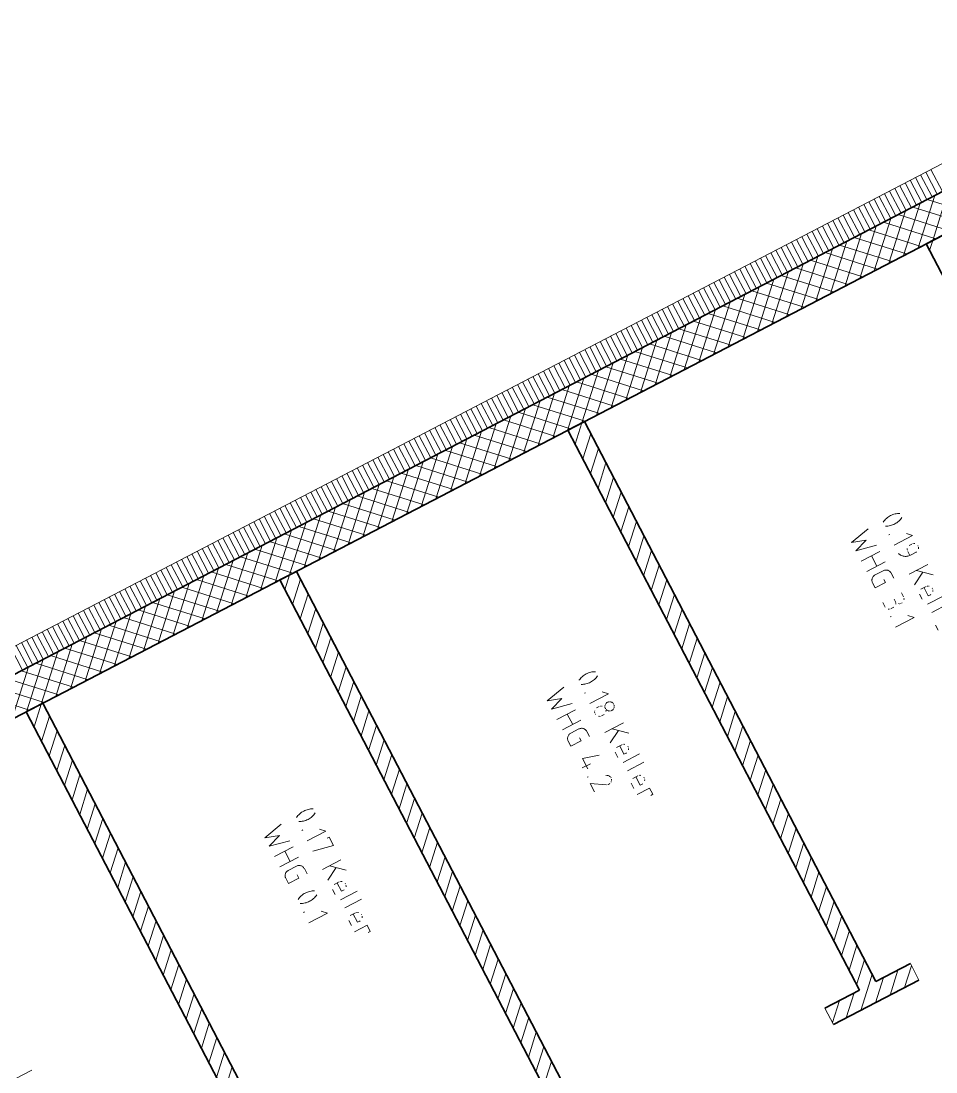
# Model space of a CAD drawing. Header units: metres. Extents: x 2740299.3 to 2740354.3, y 1267793.1 to 1267844.4.
# Drawn here: x 2740317.33 to 2740323.22, y 1267837.6 to 1267844.37 of the extents above; entities that cross this region are included whole.
import ezdxf

# ---------------------------------------------------------------- set-up
doc = ezdxf.new("R2010")
doc.units = ezdxf.units.M
doc.layers.add('grundriss', color=7, linetype='Continuous', true_color=0x000000)

msp = doc.modelspace()

# ---------------------------------------------------------------- linework, layer by layer
at = {"layer": 'grundriss', "color": 7, "linetype": 'Continuous', "lineweight": 18}
msp.add_line((2740325.0269, 1267844.3652), (2740312.7275, 1267837.9649), dxfattribs=at)
at = {"layer": 'grundriss', "color": 7, "linetype": 'Continuous', "lineweight": 35}
for p, q in [((2740324.879, 1267844.1079), (2740312.8014, 1267837.823)), ((2740312.9168, 1267837.6012), (2740324.9944, 1267843.8861)), ((2740323.1581, 1267842.9306), (2740323.2646, 1267842.9859)), ((2740323.1581, 1267842.9306), (2740325.0345, 1267839.3246)), ((2740320.9582, 1267841.7857), (2740320.8517, 1267841.7303)), ((2740322.8346, 1267838.1798), (2740320.9582, 1267841.7857)), ((2740320.8517, 1267841.7303), (2740322.7282, 1267838.1244)), ((2740319.1042, 1267840.821), (2740318.9977, 1267840.7656)), ((2740320.9806, 1267837.215), (2740319.1042, 1267840.821)), ((2740318.9977, 1267840.7656), (2740320.8742, 1267837.1596)), ((2740317.4719, 1267839.9716), (2740317.3655, 1267839.9162)), ((2740319.3483, 1267836.3656), (2740317.4719, 1267839.9716)), ((2740317.3655, 1267839.9162), (2740319.2418, 1267836.3102)), ((2740323.0564, 1267838.2952), (2740322.8346, 1267838.1798)), ((2740322.5618, 1267837.9026), (2740323.1118, 1267838.1888)), ((2740322.7282, 1267838.1244), (2740322.5064, 1267838.009))]:
    msp.add_line(p, q, dxfattribs=at)
at = {"layer": 'grundriss', "color": 18, "linetype": 'Continuous', "lineweight": 0, "true_color": 0x000000}
for p, q in [((2740323.1221, 1267843.374), (2740323.196, 1267843.2321)), ((2740323.1554, 1267843.3913), (2740323.2293, 1267843.2494)), ((2740323.1887, 1267843.4086), (2740323.2625, 1267843.2667)), ((2740322.9891, 1267843.3048), (2740323.0629, 1267843.1628)), ((2740323.0224, 1267843.3221), (2740323.0962, 1267843.1802)), ((2740323.0556, 1267843.3394), (2740323.1295, 1267843.1975)), ((2740323.0889, 1267843.3567), (2740323.1627, 1267843.2148)), ((2740322.8893, 1267843.2528), (2740322.9631, 1267843.1109)), ((2740322.9226, 1267843.2702), (2740322.9964, 1267843.1282)), ((2740322.9558, 1267843.2875), (2740323.0297, 1267843.1455)), ((2740323.1066, 1267842.9037), (2740323.2129, 1267843.2409)), ((2740323.2007, 1267842.9527), (2740323.307, 1267843.2899)), ((2740322.7562, 1267843.1836), (2740322.8301, 1267843.0417)), ((2740322.7895, 1267843.2009), (2740322.8634, 1267843.059)), ((2740322.8228, 1267843.2182), (2740322.8966, 1267843.0763)), ((2740322.856, 1267843.2355), (2740322.9299, 1267843.0936)), ((2740323.0125, 1267842.8548), (2740323.1188, 1267843.1919)), ((2740323.1656, 1267843.2163), (2740323.5028, 1267843.1099)), ((2740322.6232, 1267843.1144), (2740322.697, 1267842.9724)), ((2740322.6564, 1267843.1317), (2740322.7303, 1267842.9897)), ((2740322.6897, 1267843.149), (2740322.7636, 1267843.0071)), ((2740322.723, 1267843.1663), (2740322.7968, 1267843.0244)), ((2740322.9184, 1267842.8058), (2740323.0248, 1267843.143)), ((2740322.9774, 1267843.1183), (2740323.3146, 1267843.012)), ((2740323.0715, 1267843.1673), (2740323.4087, 1267843.0609)), ((2740322.4901, 1267843.0451), (2740322.564, 1267842.9032)), ((2740322.5234, 1267843.0624), (2740322.5972, 1267842.9205)), ((2740322.5566, 1267843.0797), (2740322.6305, 1267842.9378)), ((2740322.5899, 1267843.0971), (2740322.6638, 1267842.9551)), ((2740322.7302, 1267842.7079), (2740322.8366, 1267843.045)), ((2740322.8243, 1267842.7568), (2740322.9307, 1267843.094)), ((2740322.8833, 1267843.0694), (2740323.2205, 1267842.963)), ((2740322.357, 1267842.9759), (2740322.4309, 1267842.8339)), ((2740322.3903, 1267842.9932), (2740322.4642, 1267842.8513)), ((2740322.4236, 1267843.0105), (2740322.4974, 1267842.8686)), ((2740322.4568, 1267843.0278), (2740322.5307, 1267842.8859)), ((2740322.6361, 1267842.6589), (2740322.7425, 1267842.9961)), ((2740322.6951, 1267842.9715), (2740323.0323, 1267842.8651)), ((2740322.7892, 1267843.0204), (2740323.1264, 1267842.914)), ((2740322.224, 1267842.9066), (2740322.2978, 1267842.7647)), ((2740322.2572, 1267842.9239), (2740322.3311, 1267842.782)), ((2740322.2905, 1267842.9413), (2740322.3644, 1267842.7993)), ((2740322.3238, 1267842.9586), (2740322.3976, 1267842.8166)), ((2740322.4479, 1267842.561), (2740322.5543, 1267842.8982)), ((2740322.542, 1267842.61), (2740322.6484, 1267842.9471)), ((2740322.6011, 1267842.9225), (2740322.9382, 1267842.8161)), ((2740323.2007, 1267842.9527), (2740323.1803, 1267842.888)), ((2740322.0909, 1267842.8374), (2740322.1648, 1267842.6955)), ((2740322.1242, 1267842.8547), (2740322.198, 1267842.7128)), ((2740322.1574, 1267842.872), (2740322.2313, 1267842.7301)), ((2740322.1907, 1267842.8893), (2740322.2646, 1267842.7474)), ((2740322.3539, 1267842.512), (2740322.4602, 1267842.8492)), ((2740322.507, 1267842.8735), (2740322.8441, 1267842.7672)), ((2740321.9579, 1267842.7682), (2740322.0317, 1267842.6262)), ((2740321.9911, 1267842.7855), (2740322.065, 1267842.6435)), ((2740322.0244, 1267842.8028), (2740322.0982, 1267842.6608)), ((2740322.0577, 1267842.8201), (2740322.1315, 1267842.6782)), ((2740322.2598, 1267842.4631), (2740322.3661, 1267842.8002)), ((2740322.3188, 1267842.7756), (2740322.656, 1267842.6692)), ((2740322.4129, 1267842.8246), (2740322.7501, 1267842.7182)), ((2740321.8248, 1267842.6989), (2740321.8987, 1267842.557)), ((2740321.8581, 1267842.7162), (2740321.9319, 1267842.5743)), ((2740321.8913, 1267842.7335), (2740321.9652, 1267842.5916)), ((2740321.9246, 1267842.7508), (2740321.9984, 1267842.6089)), ((2740322.0716, 1267842.3651), (2740322.178, 1267842.7023)), ((2740322.1657, 1267842.4141), (2740322.272, 1267842.7513)), ((2740322.2247, 1267842.7266), (2740322.5619, 1267842.6203)), ((2740321.6917, 1267842.6297), (2740321.7656, 1267842.4877)), ((2740321.725, 1267842.647), (2740321.7989, 1267842.505)), ((2740321.7583, 1267842.6643), (2740321.8321, 1267842.5224)), ((2740321.7915, 1267842.6816), (2740321.8654, 1267842.5397)), ((2740321.9775, 1267842.3162), (2740322.0839, 1267842.6534)), ((2740322.0365, 1267842.6287), (2740322.3737, 1267842.5224)), ((2740322.1306, 1267842.6777), (2740322.4678, 1267842.5713)), ((2740321.5587, 1267842.5604), (2740321.6325, 1267842.4185)), ((2740321.5919, 1267842.5777), (2740321.6658, 1267842.4358)), ((2740321.6252, 1267842.595), (2740321.6991, 1267842.4531)), ((2740321.6585, 1267842.6124), (2740321.7323, 1267842.4704)), ((2740321.8834, 1267842.2672), (2740321.9898, 1267842.6044)), ((2740321.9424, 1267842.5798), (2740322.2796, 1267842.4734)), ((2740321.4589, 1267842.5085), (2740321.5327, 1267842.3666)), ((2740321.4921, 1267842.5258), (2740321.566, 1267842.3839)), ((2740321.5254, 1267842.5431), (2740321.5993, 1267842.4012)), ((2740321.6952, 1267842.1693), (2740321.8016, 1267842.5065)), ((2740321.7893, 1267842.2183), (2740321.8957, 1267842.5554)), ((2740321.8483, 1267842.5308), (2740322.1855, 1267842.4244)), ((2740321.3258, 1267842.4392), (2740321.3997, 1267842.2973)), ((2740321.3591, 1267842.4566), (2740321.4329, 1267842.3146)), ((2740321.3923, 1267842.4739), (2740321.4662, 1267842.3319)), ((2740321.4256, 1267842.4912), (2740321.4995, 1267842.3492)), ((2740321.6011, 1267842.1203), (2740321.7075, 1267842.4575)), ((2740321.6602, 1267842.4329), (2740321.9973, 1267842.3265)), ((2740321.7543, 1267842.4818), (2740322.0914, 1267842.3755)), ((2740321.1928, 1267842.37), (2740321.2666, 1267842.2281)), ((2740321.226, 1267842.3873), (2740321.2999, 1267842.2454)), ((2740321.2593, 1267842.4046), (2740321.3331, 1267842.2627)), ((2740321.2925, 1267842.4219), (2740321.3664, 1267842.28)), ((2740321.413, 1267842.0224), (2740321.5193, 1267842.3596)), ((2740321.5071, 1267842.0714), (2740321.6134, 1267842.4085)), ((2740321.5661, 1267842.3839), (2740321.9033, 1267842.2775)), ((2740321.0597, 1267842.3008), (2740321.1335, 1267842.1588)), ((2740321.093, 1267842.3181), (2740321.1668, 1267842.1761)), ((2740321.1262, 1267842.3354), (2740321.2001, 1267842.1935)), ((2740321.1595, 1267842.3527), (2740321.2333, 1267842.2108)), ((2740321.3189, 1267841.9734), (2740321.4252, 1267842.3106)), ((2740321.472, 1267842.335), (2740321.8092, 1267842.2286)), ((2740320.9266, 1267842.2315), (2740321.0005, 1267842.0896)), ((2740320.9599, 1267842.2488), (2740321.0338, 1267842.1069)), ((2740320.9932, 1267842.2661), (2740321.067, 1267842.1242)), ((2740321.0264, 1267842.2835), (2740321.1003, 1267842.1415)), ((2740321.2248, 1267841.9245), (2740321.3312, 1267842.2617)), ((2740321.2838, 1267842.237), (2740321.621, 1267842.1307)), ((2740321.3779, 1267842.286), (2740321.7151, 1267842.1796)), ((2740320.7936, 1267842.1623), (2740320.8674, 1267842.0203)), ((2740320.8268, 1267842.1796), (2740320.9007, 1267842.0377)), ((2740320.8601, 1267842.1969), (2740320.934, 1267842.055)), ((2740320.8934, 1267842.2142), (2740320.9672, 1267842.0723)), ((2740321.0366, 1267841.8266), (2740321.143, 1267842.1637)), ((2740321.1307, 1267841.8755), (2740321.2371, 1267842.2127)), ((2740321.1897, 1267842.1881), (2740321.5269, 1267842.0817)), ((2740320.6605, 1267842.093), (2740320.7344, 1267841.9511)), ((2740320.6938, 1267842.1103), (2740320.7676, 1267841.9684)), ((2740320.727, 1267842.1277), (2740320.8009, 1267841.9857)), ((2740320.7603, 1267842.145), (2740320.8342, 1267842.003)), ((2740320.9425, 1267841.7776), (2740321.0489, 1267842.1148)), ((2740321.0015, 1267842.0901), (2740321.3387, 1267841.9838)), ((2740321.0956, 1267842.1391), (2740321.4328, 1267842.0327)), ((2740320.5274, 1267842.0238), (2740320.6013, 1267841.8819)), ((2740320.5607, 1267842.0411), (2740320.6346, 1267841.8992)), ((2740320.594, 1267842.0584), (2740320.6678, 1267841.9165)), ((2740320.6272, 1267842.0757), (2740320.7011, 1267841.9338)), ((2740320.8484, 1267841.7286), (2740320.9548, 1267842.0658)), ((2740320.9075, 1267842.0412), (2740321.2446, 1267841.9348)), ((2740320.3944, 1267841.9546), (2740320.4682, 1267841.8126)), ((2740320.4276, 1267841.9719), (2740320.5015, 1267841.8299)), ((2740320.4609, 1267841.9892), (2740320.5348, 1267841.8472)), ((2740320.4942, 1267842.0065), (2740320.568, 1267841.8646)), ((2740320.6603, 1267841.6307), (2740320.7666, 1267841.9679)), ((2740320.7543, 1267841.6797), (2740320.8607, 1267842.0169)), ((2740320.8134, 1267841.9922), (2740321.1505, 1267841.8859)), ((2740320.2613, 1267841.8853), (2740320.3352, 1267841.7434)), ((2740320.2946, 1267841.9026), (2740320.3684, 1267841.7607)), ((2740320.3278, 1267841.9199), (2740320.4017, 1267841.778)), ((2740320.3611, 1267841.9372), (2740320.435, 1267841.7953)), ((2740320.5662, 1267841.5818), (2740320.6725, 1267841.9189)), ((2740320.6252, 1267841.8943), (2740320.9624, 1267841.7879)), ((2740320.7193, 1267841.9433), (2740321.0565, 1267841.8369)), ((2740320.1283, 1267841.8161), (2740320.2021, 1267841.6741)), ((2740320.1615, 1267841.8334), (2740320.2354, 1267841.6914)), ((2740320.1948, 1267841.8507), (2740320.2686, 1267841.7088)), ((2740320.2281, 1267841.868), (2740320.3019, 1267841.7261)), ((2740320.378, 1267841.4838), (2740320.4844, 1267841.821)), ((2740320.4721, 1267841.5328), (2740320.5784, 1267841.87)), ((2740320.5311, 1267841.8453), (2740320.8683, 1267841.739)), ((2740320.0285, 1267841.7641), (2740320.1023, 1267841.6222)), ((2740320.0617, 1267841.7814), (2740320.1356, 1267841.6395)), ((2740320.095, 1267841.7988), (2740320.1688, 1267841.6568)), ((2740320.2839, 1267841.4349), (2740320.3903, 1267841.772)), ((2740320.3429, 1267841.7474), (2740320.6801, 1267841.641)), ((2740320.437, 1267841.7964), (2740320.7742, 1267841.69)), ((2740320.9425, 1267841.7776), (2740320.899, 1267841.6395)), ((2740319.8954, 1267841.6949), (2740319.9693, 1267841.553)), ((2740319.9287, 1267841.7122), (2740320.0025, 1267841.5703)), ((2740319.9619, 1267841.7295), (2740320.0358, 1267841.5876)), ((2740319.9952, 1267841.7468), (2740320.0691, 1267841.6049)), ((2740320.1898, 1267841.3859), (2740320.2962, 1267841.7231)), ((2740320.2488, 1267841.6984), (2740320.586, 1267841.5921)), ((2740320.999, 1267841.7073), (2740320.9479, 1267841.5455)), ((2740319.7623, 1267841.6257), (2740319.8362, 1267841.4837)), ((2740319.7956, 1267841.643), (2740319.8695, 1267841.501)), ((2740319.8289, 1267841.6603), (2740319.9027, 1267841.5183)), ((2740319.8621, 1267841.6776), (2740319.936, 1267841.5357)), ((2740320.0016, 1267841.288), (2740320.108, 1267841.6252)), ((2740320.0957, 1267841.3369), (2740320.2021, 1267841.6741)), ((2740320.1547, 1267841.6495), (2740320.4919, 1267841.5431)), ((2740321.0479, 1267841.6132), (2740320.9969, 1267841.4514)), ((2740319.6293, 1267841.5564), (2740319.7031, 1267841.4145)), ((2740319.6625, 1267841.5737), (2740319.7364, 1267841.4318)), ((2740319.6958, 1267841.591), (2740319.7697, 1267841.4491)), ((2740319.7291, 1267841.6083), (2740319.8029, 1267841.4664)), ((2740319.9075, 1267841.239), (2740320.0139, 1267841.5762)), ((2740319.9666, 1267841.5516), (2740320.3037, 1267841.4452)), ((2740320.0607, 1267841.6005), (2740320.3978, 1267841.4942)), ((2740319.4962, 1267841.4872), (2740319.5701, 1267841.3452)), ((2740319.5295, 1267841.5045), (2740319.6033, 1267841.3625)), ((2740319.5627, 1267841.5218), (2740319.6366, 1267841.3799)), ((2740319.596, 1267841.5391), (2740319.6699, 1267841.3972)), ((2740319.7194, 1267841.1411), (2740319.8257, 1267841.4783)), ((2740319.8135, 1267841.1901), (2740319.9198, 1267841.5272)), ((2740319.8725, 1267841.5026), (2740320.2097, 1267841.3962)), ((2740321.0969, 1267841.5191), (2740321.0459, 1267841.3573)), ((2740319.3631, 1267841.4179), (2740319.437, 1267841.276)), ((2740319.3964, 1267841.4352), (2740319.4703, 1267841.2933)), ((2740319.4297, 1267841.4525), (2740319.5035, 1267841.3106)), ((2740319.4629, 1267841.4699), (2740319.5368, 1267841.3279)), ((2740319.6253, 1267841.0921), (2740319.7316, 1267841.4293)), ((2740319.7784, 1267841.4536), (2740320.1156, 1267841.3473)), ((2740321.1459, 1267841.425), (2740321.0948, 1267841.2632)), ((2740319.2301, 1267841.3487), (2740319.3039, 1267841.2067)), ((2740319.2634, 1267841.366), (2740319.3372, 1267841.2241)), ((2740319.2966, 1267841.3833), (2740319.3705, 1267841.2414)), ((2740319.3299, 1267841.4006), (2740319.4037, 1267841.2587)), ((2740319.5312, 1267841.0432), (2740319.6375, 1267841.3803)), ((2740319.5902, 1267841.3557), (2740319.9274, 1267841.2493)), ((2740319.6843, 1267841.4047), (2740320.0215, 1267841.2983)), ((2740319.097, 1267841.2794), (2740319.1709, 1267841.1375)), ((2740319.1303, 1267841.2967), (2740319.2041, 1267841.1548)), ((2740319.1636, 1267841.3141), (2740319.2374, 1267841.1721)), ((2740319.1968, 1267841.3314), (2740319.2707, 1267841.1894)), ((2740319.343, 1267840.9453), (2740319.4494, 1267841.2824)), ((2740319.4371, 1267840.9942), (2740319.5435, 1267841.3314)), ((2740319.4961, 1267841.3068), (2740319.8333, 1267841.2004)), ((2740321.1948, 1267841.3309), (2740321.1438, 1267841.1691)), ((2740318.964, 1267841.2102), (2740319.0378, 1267841.0683)), ((2740318.9972, 1267841.2275), (2740319.0711, 1267841.0856)), ((2740319.0305, 1267841.2448), (2740319.1044, 1267841.1029)), ((2740319.0638, 1267841.2621), (2740319.1376, 1267841.1202)), ((2740319.2489, 1267840.8963), (2740319.3553, 1267841.2335)), ((2740319.3079, 1267841.2088), (2740319.6451, 1267841.1025)), ((2740319.402, 1267841.2578), (2740319.7392, 1267841.1514)), ((2740321.2438, 1267841.2369), (2740321.1927, 1267841.075)), ((2740318.8309, 1267841.141), (2740318.9048, 1267840.999)), ((2740318.8642, 1267841.1583), (2740318.938, 1267841.0163)), ((2740318.8974, 1267841.1756), (2740318.9713, 1267841.0336)), ((2740318.9307, 1267841.1929), (2740319.0046, 1267841.051)), ((2740319.1548, 1267840.8473), (2740319.2612, 1267841.1845)), ((2740319.2139, 1267841.1599), (2740319.551, 1267841.0535)), ((2740321.2928, 1267841.1428), (2740321.2417, 1267840.9809)), ((2740318.6978, 1267841.0717), (2740318.7717, 1267840.9298)), ((2740318.7311, 1267841.089), (2740318.805, 1267840.9471)), ((2740318.7644, 1267841.1063), (2740318.8382, 1267840.9644)), ((2740318.7976, 1267841.1236), (2740318.8715, 1267840.9817)), ((2740318.9666, 1267840.7494), (2740319.073, 1267841.0866)), ((2740319.0607, 1267840.7984), (2740319.1671, 1267841.1355)), ((2740319.1198, 1267841.1109), (2740319.4569, 1267841.0045)), ((2740318.598, 1267841.0198), (2740318.6719, 1267840.8778)), ((2740318.6313, 1267841.0371), (2740318.7052, 1267840.8952)), ((2740318.6646, 1267841.0544), (2740318.7384, 1267840.9125)), ((2740318.8726, 1267840.7004), (2740318.9789, 1267841.0376)), ((2740318.9316, 1267841.013), (2740319.2688, 1267840.9066)), ((2740319.0257, 1267841.0619), (2740319.3629, 1267840.9556)), ((2740321.3417, 1267841.0487), (2740321.2907, 1267840.8868)), ((2740318.465, 1267840.9505), (2740318.5388, 1267840.8086)), ((2740318.4982, 1267840.9678), (2740318.5721, 1267840.8259)), ((2740318.5315, 1267840.9852), (2740318.6054, 1267840.8432)), ((2740318.5648, 1267841.0025), (2740318.6386, 1267840.8605)), ((2740318.6844, 1267840.6025), (2740318.7907, 1267840.9397)), ((2740318.7785, 1267840.6515), (2740318.8848, 1267840.9887)), ((2740318.8375, 1267840.964), (2740319.1747, 1267840.8577)), ((2740321.3907, 1267840.9546), (2740321.3396, 1267840.7927)), ((2740318.3319, 1267840.8813), (2740318.4058, 1267840.7394)), ((2740318.3652, 1267840.8986), (2740318.439, 1267840.7567)), ((2740318.3984, 1267840.9159), (2740318.4723, 1267840.774)), ((2740318.4317, 1267840.9332), (2740318.5056, 1267840.7913)), ((2740318.5903, 1267840.5536), (2740318.6967, 1267840.8907)), ((2740318.7434, 1267840.9151), (2740319.0806, 1267840.8087)), ((2740318.1989, 1267840.8121), (2740318.2727, 1267840.6701)), ((2740318.2321, 1267840.8294), (2740318.306, 1267840.6874)), ((2740318.2654, 1267840.8467), (2740318.3392, 1267840.7047)), ((2740318.2987, 1267840.864), (2740318.3725, 1267840.7221)), ((2740318.4962, 1267840.5046), (2740318.6026, 1267840.8418)), ((2740318.5552, 1267840.8171), (2740318.8924, 1267840.7108)), ((2740318.6493, 1267840.8661), (2740318.9865, 1267840.7597)), ((2740321.4396, 1267840.8605), (2740321.3886, 1267840.6987)), ((2740318.0658, 1267840.7428), (2740318.1397, 1267840.6009)), ((2740318.0991, 1267840.7601), (2740318.1729, 1267840.6182)), ((2740318.1323, 1267840.7774), (2740318.2062, 1267840.6355)), ((2740318.1656, 1267840.7947), (2740318.2394, 1267840.6528)), ((2740318.308, 1267840.4067), (2740318.4144, 1267840.7438)), ((2740318.4021, 1267840.4556), (2740318.5085, 1267840.7928)), ((2740318.4611, 1267840.7682), (2740318.7983, 1267840.6618)), ((2740319.0607, 1267840.7984), (2740319.0305, 1267840.7026)), ((2740319.1305, 1267840.7703), (2740319.0795, 1267840.6085)), ((2740321.4886, 1267840.7664), (2740321.4375, 1267840.6046)), ((2740317.9327, 1267840.6736), (2740318.0066, 1267840.5316)), ((2740317.966, 1267840.6909), (2740318.0399, 1267840.5489)), ((2740317.9993, 1267840.7082), (2740318.0731, 1267840.5663)), ((2740318.0325, 1267840.7255), (2740318.1064, 1267840.5836)), ((2740318.2139, 1267840.3577), (2740318.3203, 1267840.6949)), ((2740318.273, 1267840.6703), (2740318.6101, 1267840.5639)), ((2740318.3671, 1267840.7192), (2740318.7042, 1267840.6128)), ((2740319.1795, 1267840.6762), (2740319.1284, 1267840.5144)), ((2740321.5376, 1267840.6723), (2740321.4865, 1267840.5105)), ((2740317.7997, 1267840.6043), (2740317.8735, 1267840.4624)), ((2740317.8329, 1267840.6216), (2740317.9068, 1267840.4797)), ((2740317.8662, 1267840.6389), (2740317.9401, 1267840.497)), ((2740317.8995, 1267840.6563), (2740317.9733, 1267840.5143)), ((2740318.0258, 1267840.2598), (2740318.1321, 1267840.597)), ((2740318.1198, 1267840.3087), (2740318.2262, 1267840.6459)), ((2740318.1789, 1267840.6213), (2740318.516, 1267840.5149)), ((2740317.6666, 1267840.5351), (2740317.7405, 1267840.3932)), ((2740317.6999, 1267840.5524), (2740317.7737, 1267840.4105)), ((2740317.7331, 1267840.5697), (2740317.807, 1267840.4278)), ((2740317.7664, 1267840.587), (2740317.8403, 1267840.4451)), ((2740317.9317, 1267840.2108), (2740318.038, 1267840.548)), ((2740318.0848, 1267840.5723), (2740318.422, 1267840.466)), ((2740319.2285, 1267840.5821), (2740319.1774, 1267840.4203)), ((2740321.5865, 1267840.5782), (2740321.5355, 1267840.4164)), ((2740317.5335, 1267840.4658), (2740317.6074, 1267840.3239)), ((2740317.5668, 1267840.4832), (2740317.6407, 1267840.3412)), ((2740317.6001, 1267840.5005), (2740317.6739, 1267840.3585)), ((2740317.6333, 1267840.5178), (2740317.7072, 1267840.3758)), ((2740317.8376, 1267840.1619), (2740317.9439, 1267840.499)), ((2740317.8966, 1267840.4744), (2740318.2338, 1267840.368)), ((2740317.9907, 1267840.5234), (2740318.3279, 1267840.417)), ((2740319.2774, 1267840.488), (2740319.2264, 1267840.3262)), ((2740321.6355, 1267840.4841), (2740321.5844, 1267840.3223)), ((2740317.4005, 1267840.3966), (2740317.4743, 1267840.2547)), ((2740317.4337, 1267840.4139), (2740317.5076, 1267840.272)), ((2740317.467, 1267840.4312), (2740317.5409, 1267840.2893)), ((2740317.5003, 1267840.4485), (2740317.5741, 1267840.3066)), ((2740317.6494, 1267840.0639), (2740317.7558, 1267840.4011)), ((2740317.7435, 1267840.1129), (2740317.8499, 1267840.4501)), ((2740317.8025, 1267840.4254), (2740318.1397, 1267840.3191)), ((2740319.3264, 1267840.3939), (2740319.2753, 1267840.2321)), ((2740317.2674, 1267840.3274), (2740317.3413, 1267840.1854)), ((2740317.3007, 1267840.3447), (2740317.3745, 1267840.2027)), ((2740317.334, 1267840.362), (2740317.4078, 1267840.22)), ((2740317.3672, 1267840.3793), (2740317.4411, 1267840.2374)), ((2740317.5553, 1267840.015), (2740317.6617, 1267840.3522)), ((2740317.6143, 1267840.3275), (2740317.9515, 1267840.2212)), ((2740317.7084, 1267840.3765), (2740318.0456, 1267840.2701)), ((2740321.6844, 1267840.3901), (2740321.6334, 1267840.2282)), ((2740317.4612, 1267839.966), (2740317.5676, 1267840.3032)), ((2740317.5203, 1267840.2786), (2740317.8574, 1267840.1722)), ((2740319.3753, 1267840.2999), (2740319.3243, 1267840.138)), ((2740321.7334, 1267840.296), (2740321.6824, 1267840.1341)), ((2740317.273, 1267839.8681), (2740317.3794, 1267840.2053)), ((2740317.3671, 1267839.9171), (2740317.4735, 1267840.2542)), ((2740317.4262, 1267840.2296), (2740317.7633, 1267840.1232)), ((2740319.4243, 1267840.2058), (2740319.3732, 1267840.0439)), ((2740321.7824, 1267840.2019), (2740321.7313, 1267840.04)), ((2740317.238, 1267840.1317), (2740317.5752, 1267840.0253)), ((2740317.3321, 1267840.1806), (2740317.6692, 1267840.0743)), ((2740317.1439, 1267840.0827), (2740317.4811, 1267839.9763)), ((2740319.4733, 1267840.1117), (2740319.4222, 1267839.9498)), ((2740321.8313, 1267840.1078), (2740321.7803, 1267839.9459)), ((2740317.0498, 1267840.0337), (2740317.387, 1267839.9274)), ((2740319.5222, 1267840.0176), (2740319.4712, 1267839.8557)), ((2740321.8803, 1267840.0137), (2740321.8292, 1267839.8519)), ((2740317.4612, 1267839.966), (2740317.4153, 1267839.8205)), ((2740319.5712, 1267839.9235), (2740319.5201, 1267839.7617)), ((2740317.5153, 1267839.8882), (2740317.4643, 1267839.7264)), ((2740321.9293, 1267839.9196), (2740321.8782, 1267839.7578)), ((2740317.5643, 1267839.7941), (2740317.5132, 1267839.6323)), ((2740319.6201, 1267839.8294), (2740319.5691, 1267839.6676)), ((2740321.9782, 1267839.8255), (2740321.9272, 1267839.6637)), ((2740319.6691, 1267839.7353), (2740319.6181, 1267839.5735)), ((2740322.0272, 1267839.7314), (2740321.9761, 1267839.5696)), ((2740317.6132, 1267839.7), (2740317.5622, 1267839.5382)), ((2740317.6622, 1267839.6059), (2740317.6111, 1267839.4441)), ((2740319.7181, 1267839.6412), (2740319.667, 1267839.4794)), ((2740322.0761, 1267839.6373), (2740322.0251, 1267839.4755)), ((2740319.767, 1267839.5471), (2740319.716, 1267839.3853)), ((2740322.1251, 1267839.5433), (2740322.074, 1267839.3814)), ((2740317.7112, 1267839.5118), (2740317.6601, 1267839.35)), ((2740319.816, 1267839.4531), (2740319.7649, 1267839.2912)), ((2740322.1741, 1267839.4492), (2740322.123, 1267839.2873)), ((2740317.7601, 1267839.4177), (2740317.7091, 1267839.2559)), ((2740317.8091, 1267839.3237), (2740317.758, 1267839.1618)), ((2740319.865, 1267839.359), (2740319.8139, 1267839.1971)), ((2740322.223, 1267839.3551), (2740322.172, 1267839.1932)), ((2740319.9139, 1267839.2649), (2740319.8629, 1267839.103)), ((2740322.272, 1267839.261), (2740322.2209, 1267839.0991)), ((2740317.858, 1267839.2296), (2740317.807, 1267839.0677)), ((2740317.907, 1267839.1355), (2740317.856, 1267838.9736)), ((2740319.9629, 1267839.1708), (2740319.9118, 1267839.0089)), ((2740322.321, 1267839.1669), (2740322.2699, 1267839.0051)), ((2740317.956, 1267839.0414), (2740317.9049, 1267838.8795)), ((2740320.0118, 1267839.0767), (2740319.9608, 1267838.9149)), ((2740322.3699, 1267839.0728), (2740322.3189, 1267838.911)), ((2740320.0608, 1267838.9826), (2740320.0097, 1267838.8208)), ((2740322.4189, 1267838.9787), (2740322.3678, 1267838.8169)), ((2740318.0049, 1267838.9473), (2740317.9539, 1267838.7854)), ((2740318.0539, 1267838.8532), (2740318.0028, 1267838.6913)), ((2740320.1098, 1267838.8885), (2740320.0587, 1267838.7267)), ((2740322.4678, 1267838.8846), (2740322.4168, 1267838.7228)), ((2740320.1587, 1267838.7944), (2740320.1077, 1267838.6326)), ((2740322.5168, 1267838.7905), (2740322.4657, 1267838.6287)), ((2740318.1028, 1267838.7591), (2740318.0518, 1267838.5972)), ((2740318.1518, 1267838.665), (2740318.1008, 1267838.5032)), ((2740320.2077, 1267838.7003), (2740320.1566, 1267838.5385)), ((2740322.5658, 1267838.6965), (2740322.5147, 1267838.5346)), ((2740318.2008, 1267838.5709), (2740318.1497, 1267838.4091)), ((2740320.2567, 1267838.6063), (2740320.2056, 1267838.4444)), ((2740322.6147, 1267838.6024), (2740322.5637, 1267838.4405)), ((2740320.3056, 1267838.5122), (2740320.2546, 1267838.3503)), ((2740322.6637, 1267838.5083), (2740322.6126, 1267838.3464)), ((2740318.2497, 1267838.4768), (2740318.1987, 1267838.315)), ((2740318.2987, 1267838.3827), (2740318.2476, 1267838.2209)), ((2740320.3546, 1267838.4181), (2740320.3035, 1267838.2562)), ((2740322.7126, 1267838.4142), (2740322.6616, 1267838.2523)), ((2740320.4035, 1267838.324), (2740320.3525, 1267838.1621)), ((2740322.7616, 1267838.3201), (2740322.7106, 1267838.1583)), ((2740318.3477, 1267838.2886), (2740318.2966, 1267838.1268)), ((2740320.4525, 1267838.2299), (2740320.4014, 1267838.0681)), ((2740322.9766, 1267838.2537), (2740322.9255, 1267838.0919)), ((2740323.0638, 1267838.2809), (2740323.0196, 1267838.1408)), ((2740318.3966, 1267838.1945), (2740318.3456, 1267838.0327)), ((2740322.8106, 1267838.226), (2740322.7884, 1267838.1558)), ((2740322.8825, 1267838.2047), (2740322.8315, 1267838.0429)), ((2740318.4456, 1267838.1004), (2740318.3945, 1267837.9386)), ((2740320.5015, 1267838.1358), (2740320.4504, 1267837.974)), ((2740322.6943, 1267838.1068), (2740322.6433, 1267837.945)), ((2740322.7884, 1267838.1558), (2740322.7374, 1267837.9939)), ((2740320.5504, 1267838.0417), (2740320.4994, 1267837.8799)), ((2740322.6002, 1267838.0579), (2740322.5552, 1267837.9152)), ((2740318.4945, 1267838.0063), (2740318.4435, 1267837.8445)), ((2740318.5435, 1267837.9123), (2740318.4924, 1267837.7504)), ((2740320.5994, 1267837.9476), (2740320.5483, 1267837.7858)), ((2740320.6483, 1267837.8535), (2740320.5973, 1267837.6917)), ((2740318.5925, 1267837.8182), (2740318.5414, 1267837.6563)), ((2740320.6973, 1267837.7595), (2740320.6463, 1267837.5976)), ((2740318.6414, 1267837.7241), (2740318.5904, 1267837.5622)), ((2740318.6904, 1267837.63), (2740318.6393, 1267837.4681)), ((2740320.7463, 1267837.6654), (2740320.6952, 1267837.5035))]:
    msp.add_line(p, q, dxfattribs=at)
at = {"layer": 'grundriss', "color": 7, "lineweight": 0}
for p, q in [((2740322.8821, 1267841.1388), (2740322.8866, 1267841.145)), ((2740322.8866, 1267841.145), (2740322.8916, 1267841.1512)), ((2740322.8916, 1267841.1512), (2740322.8969, 1267841.1567)), ((2740322.8969, 1267841.1567), (2740322.9026, 1267841.1622)), ((2740322.9026, 1267841.1622), (2740322.9086, 1267841.1672)), ((2740322.9086, 1267841.1672), (2740322.9148, 1267841.1719)), ((2740322.9148, 1267841.1719), (2740322.9216, 1267841.1759)), ((2740322.9216, 1267841.1759), (2740322.9283, 1267841.1799)), ((2740322.9283, 1267841.1799), (2740322.9353, 1267841.1832)), ((2740322.9353, 1267841.1832), (2740322.9425, 1267841.1862)), ((2740322.9425, 1267841.1862), (2740322.95, 1267841.1886)), ((2740322.95, 1267841.1886), (2740322.9575, 1267841.1906)), ((2740322.9575, 1267841.1906), (2740322.9652, 1267841.1924)), ((2740322.9652, 1267841.1924), (2740322.9729, 1267841.1934)), ((2740322.9759, 1267841.1393), (2740322.9697, 1267841.1345)), ((2740322.9729, 1267841.1934), (2740322.9807, 1267841.1939)), ((2740322.9819, 1267841.1442), (2740322.9759, 1267841.1393)), ((2740322.9807, 1267841.1939), (2740322.9884, 1267841.1941)), ((2740322.9877, 1267841.1497), (2740322.9819, 1267841.1442)), ((2740322.9929, 1267841.1552), (2740322.9877, 1267841.1497)), ((2740322.9979, 1267841.1615), (2740322.9929, 1267841.1552)), ((2740323.0024, 1267841.1677), (2740322.9979, 1267841.1615)), ((2740322.7838, 1267841.0957), (2740322.678, 1267841.0066)), ((2740322.9038, 1267841.1126), (2740322.8961, 1267841.1123)), ((2740322.9116, 1267841.1131), (2740322.9038, 1267841.1126)), ((2740322.9193, 1267841.1141), (2740322.9116, 1267841.1131)), ((2740322.927, 1267841.1158), (2740322.9193, 1267841.1141)), ((2740322.9345, 1267841.1178), (2740322.927, 1267841.1158)), ((2740322.942, 1267841.1203), (2740322.9345, 1267841.1178)), ((2740322.9492, 1267841.1233), (2740322.942, 1267841.1203)), ((2740322.9562, 1267841.1265), (2740322.9492, 1267841.1233)), ((2740322.963, 1267841.1305), (2740322.9562, 1267841.1265)), ((2740322.9697, 1267841.1345), (2740322.963, 1267841.1305)), ((2740322.678, 1267841.0066), (2740322.7716, 1267841.0216)), ((2740322.7716, 1267841.0216), (2740322.7057, 1267840.9535)), ((2740322.9171, 1267841.0557), (2740322.9238, 1267841.0589)), ((2740322.9517, 1267840.9891), (2740323.0712, 1267841.0514)), ((2740323.0712, 1267841.0514), (2740323.0308, 1267841.0642)), ((2740322.7057, 1267840.9535), (2740322.8392, 1267840.9891)), ((2740322.7404, 1267840.8868), (2740322.8602, 1267840.9492)), ((2740322.9839, 1267840.9322), (2740322.9794, 1267840.9359)), ((2740323.0363, 1267840.9649), (2740323.0368, 1267840.9689)), ((2740323.0371, 1267840.9571), (2740323.0363, 1267840.9611)), ((2740323.0398, 1267840.9499), (2740323.0535, 1267840.9232)), ((2740323.049, 1267840.9881), (2740323.0525, 1267840.9901)), ((2740323.0658, 1267840.9971), (2740323.0525, 1267840.9903)), ((2740323.0568, 1267840.925), (2740323.0934, 1267840.9439)), ((2740323.0732, 1267840.9998), (2740323.0772, 1267841.0005)), ((2740323.081, 1267841.0005), (2740323.085, 1267841)), ((2740323.0969, 1267840.9462), (2740323.0934, 1267840.9442)), ((2740323.1042, 1267840.9878), (2740323.1062, 1267840.9843)), ((2740323.1089, 1267840.9771), (2740323.1097, 1267840.9731)), ((2740323.1097, 1267840.9694), (2740323.1092, 1267840.9654)), ((2740322.8946, 1267840.8826), (2740322.7751, 1267840.8205)), ((2740322.8068, 1267840.9215), (2740322.8414, 1267840.8549)), ((2740322.9889, 1267840.9287), (2740322.9839, 1267840.9322)), ((2740322.9939, 1267840.9255), (2740322.9889, 1267840.9287)), ((2740322.9994, 1267840.923), (2740322.9939, 1267840.9255)), ((2740323.0049, 1267840.9207), (2740322.9994, 1267840.923)), ((2740323.0106, 1267840.9192), (2740323.0049, 1267840.9207)), ((2740323.0164, 1267840.9182), (2740323.0106, 1267840.9192)), ((2740323.0223, 1267840.9175), (2740323.0164, 1267840.9182)), ((2740323.0283, 1267840.9175), (2740323.0223, 1267840.9175)), ((2740323.0343, 1267840.918), (2740323.0283, 1267840.9175)), ((2740323.0401, 1267840.919), (2740323.0343, 1267840.918)), ((2740323.046, 1267840.9205), (2740323.0401, 1267840.919)), ((2740323.0515, 1267840.9225), (2740323.046, 1267840.9205)), ((2740323.057, 1267840.925), (2740323.0515, 1267840.9225)), ((2740322.829, 1267840.7978), (2740322.8821, 1267840.8255)), ((2740322.8821, 1267840.8255), (2740322.8859, 1267840.8272)), ((2740322.8859, 1267840.8272), (2740322.8898, 1267840.8285)), ((2740322.8898, 1267840.8285), (2740322.8941, 1267840.8292)), ((2740322.8941, 1267840.8292), (2740322.8981, 1267840.8297)), ((2740322.8981, 1267840.8297), (2740322.9023, 1267840.8297)), ((2740322.9023, 1267840.8297), (2740322.9066, 1267840.829)), ((2740322.9066, 1267840.829), (2740322.9106, 1267840.828)), ((2740322.9106, 1267840.828), (2740322.9145, 1267840.8265)), ((2740322.9145, 1267840.8265), (2740322.9183, 1267840.8245)), ((2740322.9183, 1267840.8245), (2740322.9218, 1267840.8222)), ((2740322.9218, 1267840.8222), (2740322.925, 1267840.8195)), ((2740322.925, 1267840.8195), (2740322.9278, 1267840.8165)), ((2740322.9278, 1267840.8165), (2740322.9303, 1267840.8132)), ((2740322.9303, 1267840.8132), (2740322.9325, 1267840.8095)), ((2740322.9328, 1267840.8095), (2740322.95, 1267840.7763)), ((2740323.0488, 1267840.8022), (2740323.1685, 1267840.8646)), ((2740323.1369, 1267840.8157), (2740323.0837, 1267840.7351)), ((2740323.203, 1267840.7982), (2740323.0954, 1267840.8267)), ((2740322.8088, 1267840.7676), (2740322.8095, 1267840.7718)), ((2740322.8088, 1267840.7634), (2740322.8088, 1267840.7676)), ((2740322.8093, 1267840.7594), (2740322.8088, 1267840.7634)), ((2740322.81, 1267840.7551), (2740322.8093, 1267840.7594)), ((2740322.8095, 1267840.7718), (2740322.8105, 1267840.7758)), ((2740322.8113, 1267840.7511), (2740322.81, 1267840.7551)), ((2740322.8105, 1267840.7758), (2740322.812, 1267840.7798)), ((2740322.813, 1267840.7474), (2740322.8113, 1267840.7511)), ((2740322.812, 1267840.7798), (2740322.814, 1267840.7836)), ((2740322.8302, 1267840.714), (2740322.813, 1267840.7471)), ((2740322.814, 1267840.7836), (2740322.8163, 1267840.7871)), ((2740322.8163, 1267840.7871), (2740322.819, 1267840.7903)), ((2740322.819, 1267840.7903), (2740322.822, 1267840.793)), ((2740322.822, 1267840.793), (2740322.8252, 1267840.7955)), ((2740322.8252, 1267840.7955), (2740322.829, 1267840.7978)), ((2740322.8968, 1267840.7486), (2740322.8302, 1267840.714)), ((2740322.8864, 1267840.7686), (2740322.8968, 1267840.7486)), ((2740322.9984, 1267840.683), (2740323.0123, 1267840.6566)), ((2740323.1321, 1267840.642), (2740323.1149, 1267840.6752)), ((2740323.1244, 1267840.7057), (2740323.1578, 1267840.7229)), ((2740323.172, 1267840.6628), (2740323.1443, 1267840.7159)), ((2740323.165, 1267840.7256), (2740323.169, 1267840.7264)), ((2740323.1663, 1267840.6091), (2740323.2726, 1267840.6645)), ((2740323.1853, 1267840.6697), (2740323.172, 1267840.6628)), ((2740323.1728, 1267840.7264), (2740323.1768, 1267840.7259)), ((2740323.1887, 1267840.672), (2740323.1853, 1267840.67)), ((2740323.196, 1267840.7136), (2740323.198, 1267840.7102)), ((2740323.2007, 1267840.7029), (2740323.2015, 1267840.6989)), ((2740323.2015, 1267840.6952), (2740323.201, 1267840.6912)), ((2740322.8926, 1267840.5942), (2740322.8789, 1267840.6209)), ((2740322.959, 1267840.6289), (2740322.9522, 1267840.6421)), ((2740322.9612, 1267840.6254), (2740322.9592, 1267840.6289)), ((2740322.9617, 1267840.6214), (2740322.9624, 1267840.6174)), ((2740322.9624, 1267840.6137), (2740322.9619, 1267840.6097)), ((2740322.9844, 1267840.6127), (2740322.9804, 1267840.6132)), ((2740322.9921, 1267840.6134), (2740322.9881, 1267840.6127)), ((2740323.0029, 1267840.6182), (2740322.9994, 1267840.6162)), ((2740323.0148, 1267840.6491), (2740323.0156, 1267840.6451)), ((2740323.0156, 1267840.6414), (2740323.0151, 1267840.6374)), ((2740323.194, 1267840.5557), (2740323.3003, 1267840.6111)), ((2740322.8948, 1267840.5907), (2740322.8928, 1267840.5942)), ((2740322.918, 1267840.578), (2740322.914, 1267840.5785)), ((2740322.9258, 1267840.5787), (2740322.9218, 1267840.578)), ((2740322.9273, 1267840.5276), (2740322.9338, 1267840.5311)), ((2740322.9462, 1267840.5882), (2740322.933, 1267840.5815)), ((2740322.9497, 1267840.5905), (2740322.9462, 1267840.5885)), ((2740323.0814, 1267840.5234), (2740323.041, 1267840.5363)), ((2740322.9617, 1267840.4612), (2740323.0814, 1267840.5234)), ((2740323.2359, 1267840.4425), (2740323.2187, 1267840.4756)), ((2740320.9233, 1267840.1194), (2740320.9278, 1267840.1256)), ((2740320.9278, 1267840.1256), (2740320.9328, 1267840.1319)), ((2740320.9328, 1267840.1319), (2740320.938, 1267840.1374)), ((2740320.938, 1267840.1374), (2740320.9437, 1267840.1429)), ((2740320.9437, 1267840.1429), (2740320.9497, 1267840.1478)), ((2740320.9497, 1267840.1478), (2740320.956, 1267840.1526)), ((2740320.956, 1267840.1526), (2740320.9627, 1267840.1566)), ((2740320.9627, 1267840.1566), (2740320.9694, 1267840.1606)), ((2740320.9694, 1267840.1606), (2740320.9764, 1267840.1638)), ((2740320.9764, 1267840.1638), (2740320.9836, 1267840.1668)), ((2740320.9836, 1267840.1668), (2740320.9911, 1267840.1693)), ((2740320.9911, 1267840.1693), (2740320.9986, 1267840.1713)), ((2740320.9986, 1267840.1713), (2740321.0064, 1267840.173)), ((2740321.0064, 1267840.173), (2740321.0141, 1267840.174)), ((2740321.0141, 1267840.174), (2740321.0218, 1267840.1745)), ((2740321.0231, 1267840.1249), (2740321.0171, 1267840.1199)), ((2740321.0218, 1267840.1745), (2740321.0296, 1267840.1748)), ((2740321.0288, 1267840.1304), (2740321.0231, 1267840.1249)), ((2740321.034, 1267840.1359), (2740321.0288, 1267840.1304)), ((2740321.039, 1267840.1421), (2740321.034, 1267840.1359)), ((2740321.0435, 1267840.1483), (2740321.039, 1267840.1421)), ((2740320.825, 1267840.0763), (2740320.7192, 1267839.9872)), ((2740320.945, 1267840.0932), (2740320.9372, 1267840.093)), ((2740320.9527, 1267840.0937), (2740320.945, 1267840.0932)), ((2740320.9604, 1267840.0947), (2740320.9527, 1267840.0937)), ((2740320.9682, 1267840.0965), (2740320.9604, 1267840.0947)), ((2740320.9757, 1267840.0985), (2740320.9682, 1267840.0965)), ((2740320.9832, 1267840.1009), (2740320.9757, 1267840.0985)), ((2740320.9904, 1267840.1039), (2740320.9832, 1267840.1009)), ((2740320.9974, 1267840.1072), (2740320.9904, 1267840.1039)), ((2740321.0041, 1267840.1112), (2740320.9974, 1267840.1072)), ((2740321.0108, 1267840.1152), (2740321.0041, 1267840.1112)), ((2740321.0171, 1267840.1199), (2740321.0108, 1267840.1152)), ((2740320.7192, 1267839.9872), (2740320.8127, 1267840.0022)), ((2740320.8127, 1267840.0022), (2740320.7469, 1267839.9341)), ((2740320.9582, 1267840.0363), (2740320.9649, 1267840.0396)), ((2740320.9929, 1267839.9697), (2740321.1124, 1267840.0321)), ((2740321.1124, 1267840.0321), (2740321.072, 1267840.0448)), ((2740320.7469, 1267839.9341), (2740320.8803, 1267839.9698)), ((2740320.7815, 1267839.8675), (2740320.9013, 1267839.9299)), ((2740321.0241, 1267839.9183), (2740321.0246, 1267839.9223)), ((2740321.0368, 1267839.9415), (2740321.0403, 1267839.9435)), ((2740321.04, 1267839.9435), (2740321.0535, 1267839.9505)), ((2740321.0607, 1267839.953), (2740321.0647, 1267839.9538)), ((2740321.0685, 1267839.9538), (2740321.0725, 1267839.9533)), ((2740321.0907, 1267839.9473), (2740321.0904, 1267839.9515)), ((2740321.0907, 1267839.9555), (2740321.0914, 1267839.9595)), ((2740321.0917, 1267839.9433), (2740321.0907, 1267839.9473)), ((2740321.0914, 1267839.9595), (2740321.0929, 1267839.9635)), ((2740321.0917, 1267839.941), (2740321.0937, 1267839.9375)), ((2740321.0949, 1267839.9358), (2740321.0929, 1267839.9395)), ((2740321.0947, 1267839.967), (2740321.0972, 1267839.9705)), ((2740321.0964, 1267839.9303), (2740321.0972, 1267839.9263)), ((2740321.0972, 1267839.9226), (2740321.0967, 1267839.9186)), ((2740321.0972, 1267839.9705), (2740321.0999, 1267839.9735)), ((2740321.0999, 1267839.9296), (2740321.0972, 1267839.9325)), ((2740321.0999, 1267839.9735), (2740321.1031, 1267839.976)), ((2740321.1031, 1267839.9271), (2740321.0999, 1267839.9296)), ((2740321.1031, 1267839.976), (2740321.1066, 1267839.978)), ((2740321.1066, 1267839.9248), (2740321.1031, 1267839.9271)), ((2740321.1066, 1267839.978), (2740321.1104, 1267839.9797)), ((2740321.1104, 1267839.9233), (2740321.1066, 1267839.9248)), ((2740321.1144, 1267839.9221), (2740321.1104, 1267839.9233)), ((2740321.1141, 1267839.9807), (2740321.1184, 1267839.9814)), ((2740321.1184, 1267839.9216), (2740321.1144, 1267839.9221)), ((2740321.1224, 1267839.9814), (2740321.1263, 1267839.9809)), ((2740321.1266, 1267839.9223), (2740321.1224, 1267839.9216)), ((2740321.1263, 1267839.9809), (2740321.1303, 1267839.9797)), ((2740321.1303, 1267839.9797), (2740321.1341, 1267839.9782)), ((2740321.1341, 1267839.9251), (2740321.1303, 1267839.9233)), ((2740321.1341, 1267839.9782), (2740321.1376, 1267839.976)), ((2740321.1376, 1267839.9271), (2740321.1341, 1267839.9251)), ((2740321.1376, 1267839.976), (2740321.1408, 1267839.9735)), ((2740321.1408, 1267839.9296), (2740321.1376, 1267839.9271)), ((2740321.1408, 1267839.9735), (2740321.1436, 1267839.9705)), ((2740321.1436, 1267839.9325), (2740321.1408, 1267839.9296)), ((2740321.1461, 1267839.936), (2740321.1436, 1267839.9325)), ((2740321.1458, 1267839.9672), (2740321.1478, 1267839.9635)), ((2740321.1493, 1267839.9435), (2740321.1478, 1267839.9395)), ((2740321.1491, 1267839.9597), (2740321.15, 1267839.9558)), ((2740321.15, 1267839.9475), (2740321.1493, 1267839.9435)), ((2740321.15, 1267839.9558), (2740321.1503, 1267839.9515)), ((2740320.9357, 1267839.8633), (2740320.8162, 1267839.8011)), ((2740320.8479, 1267839.9022), (2740320.8826, 1267839.8356)), ((2740321.0248, 1267839.9106), (2740321.0241, 1267839.9146)), ((2740321.0296, 1267839.8999), (2740321.0276, 1267839.9034)), ((2740321.0528, 1267839.8871), (2740321.0488, 1267839.8876)), ((2740321.0605, 1267839.8879), (2740321.0565, 1267839.8871)), ((2740321.0812, 1267839.8974), (2740321.0677, 1267839.8904)), ((2740321.0844, 1267839.8994), (2740321.0809, 1267839.8974)), ((2740320.8701, 1267839.7784), (2740320.9232, 1267839.8061)), ((2740320.9232, 1267839.8061), (2740320.927, 1267839.8079)), ((2740320.927, 1267839.8079), (2740320.931, 1267839.8091)), ((2740320.931, 1267839.8091), (2740320.9352, 1267839.8099)), ((2740320.9352, 1267839.8099), (2740320.9392, 1267839.8104)), ((2740320.9392, 1267839.8104), (2740320.9435, 1267839.8104)), ((2740320.9435, 1267839.8104), (2740320.9477, 1267839.8096)), ((2740320.9477, 1267839.8096), (2740320.9517, 1267839.8086)), ((2740320.9517, 1267839.8086), (2740320.9557, 1267839.8071)), ((2740320.9557, 1267839.8071), (2740320.9594, 1267839.8051)), ((2740320.9594, 1267839.8051), (2740320.9629, 1267839.8029)), ((2740320.9629, 1267839.8029), (2740320.9662, 1267839.8001)), ((2740320.9662, 1267839.8001), (2740320.9689, 1267839.7971)), ((2740320.9689, 1267839.7971), (2740320.9714, 1267839.7939)), ((2740320.9714, 1267839.7939), (2740320.9736, 1267839.7902)), ((2740320.9739, 1267839.7902), (2740320.9911, 1267839.757)), ((2740321.0897, 1267839.7834), (2740321.2094, 1267839.8457)), ((2740321.1777, 1267839.7968), (2740321.1246, 1267839.7163)), ((2740321.2439, 1267839.7791), (2740321.1361, 1267839.8076)), ((2740320.8499, 1267839.7482), (2740320.8507, 1267839.7525)), ((2740320.8499, 1267839.744), (2740320.8499, 1267839.7482)), ((2740320.8504, 1267839.74), (2740320.8499, 1267839.744)), ((2740320.8512, 1267839.7358), (2740320.8504, 1267839.74)), ((2740320.8507, 1267839.7525), (2740320.8516, 1267839.7565)), ((2740320.8524, 1267839.7318), (2740320.8512, 1267839.7358)), ((2740320.8516, 1267839.7565), (2740320.8531, 1267839.7605)), ((2740320.8541, 1267839.728), (2740320.8524, 1267839.7318)), ((2740320.8531, 1267839.7605), (2740320.8551, 1267839.7642)), ((2740320.8714, 1267839.6946), (2740320.8541, 1267839.7278)), ((2740320.8551, 1267839.7642), (2740320.8574, 1267839.7677)), ((2740320.8574, 1267839.7677), (2740320.8601, 1267839.7709)), ((2740320.8601, 1267839.7709), (2740320.8631, 1267839.7737)), ((2740320.8631, 1267839.7737), (2740320.8664, 1267839.7762)), ((2740320.8664, 1267839.7762), (2740320.8701, 1267839.7784)), ((2740320.938, 1267839.7293), (2740320.8714, 1267839.6946)), ((2740320.9275, 1267839.7492), (2740320.938, 1267839.7293)), ((2740321.173, 1267839.6232), (2740321.1558, 1267839.6564)), ((2740321.1653, 1267839.6868), (2740321.1984, 1267839.704)), ((2740321.2129, 1267839.6439), (2740321.1852, 1267839.697)), ((2740321.2059, 1267839.7065), (2740321.2099, 1267839.7073)), ((2740321.2261, 1267839.6509), (2740321.2129, 1267839.6439)), ((2740321.2137, 1267839.7073), (2740321.2177, 1267839.7068)), ((2740321.2296, 1267839.6529), (2740321.2261, 1267839.6509)), ((2740321.2369, 1267839.6946), (2740321.2389, 1267839.6911)), ((2740321.2416, 1267839.6838), (2740321.2424, 1267839.6798)), ((2740321.2424, 1267839.6761), (2740321.2419, 1267839.6721)), ((2740320.9973, 1267839.5826), (2740320.9442, 1267839.5549)), ((2740321.0535, 1267839.6372), (2740320.9465, 1267839.6153)), ((2740320.9465, 1267839.6153), (2740320.9811, 1267839.5487)), ((2740321.2072, 1267839.59), (2740321.3135, 1267839.6454)), ((2740321.2349, 1267839.5369), (2740321.3411, 1267839.5923)), ((2740320.9751, 1267839.495), (2740320.9819, 1267839.4985)), ((2740321.1006, 1267839.4471), (2740320.9961, 1267839.4551)), ((2740320.9961, 1267839.4551), (2740321.0238, 1267839.402)), ((2740321.0959, 1267839.5068), (2740321.0999, 1267839.5075)), ((2740321.1039, 1267839.5075), (2740321.1079, 1267839.507)), ((2740321.1126, 1267839.4486), (2740321.1086, 1267839.4476)), ((2740321.1116, 1267839.506), (2740321.1153, 1267839.5045)), ((2740321.1153, 1267839.5045), (2740321.1188, 1267839.5025)), ((2740321.1196, 1267839.4521), (2740321.1161, 1267839.4501)), ((2740321.1188, 1267839.5025), (2740321.1221, 1267839.5)), ((2740321.1228, 1267839.4546), (2740321.1196, 1267839.4521)), ((2740321.1221, 1267839.5), (2740321.1251, 1267839.4973)), ((2740321.1273, 1267839.4943), (2740321.1296, 1267839.4908)), ((2740321.1313, 1267839.4676), (2740321.1298, 1267839.4638)), ((2740321.1321, 1267839.4833), (2740321.1328, 1267839.4793)), ((2740321.1328, 1267839.4753), (2740321.1323, 1267839.4713)), ((2740321.2768, 1267839.4236), (2740321.2596, 1267839.4568)), ((2740321.269, 1267839.4872), (2740321.3022, 1267839.5044)), ((2740321.3167, 1267839.4443), (2740321.289, 1267839.4975)), ((2740321.3097, 1267839.5069), (2740321.3137, 1267839.5077)), ((2740321.3299, 1267839.4513), (2740321.3167, 1267839.4443)), ((2740321.3174, 1267839.5077), (2740321.3214, 1267839.5072)), ((2740321.3334, 1267839.4533), (2740321.3299, 1267839.4513)), ((2740321.3406, 1267839.495), (2740321.3426, 1267839.4915)), ((2740321.3454, 1267839.4842), (2740321.3461, 1267839.4803)), ((2740321.3461, 1267839.4765), (2740321.3456, 1267839.4725)), ((2740321.2975, 1267839.3837), (2740321.3773, 1267839.4251)), ((2740321.3773, 1267839.4251), (2740321.398, 1267839.3852)), ((2740321.398, 1267839.3852), (2740321.3848, 1267839.3782)), ((2740319.1095, 1267839.2424), (2740319.1145, 1267839.2487)), ((2740319.1145, 1267839.2487), (2740319.1197, 1267839.2541)), ((2740319.1197, 1267839.2541), (2740319.1254, 1267839.2596)), ((2740319.1254, 1267839.2596), (2740319.1314, 1267839.2646)), ((2740319.1314, 1267839.2646), (2740319.1377, 1267839.2694)), ((2740319.1377, 1267839.2694), (2740319.1444, 1267839.2734)), ((2740319.1444, 1267839.2734), (2740319.1511, 1267839.2773)), ((2740319.1511, 1267839.2773), (2740319.1581, 1267839.2806)), ((2740319.1581, 1267839.2806), (2740319.1654, 1267839.2836)), ((2740319.1654, 1267839.2836), (2740319.1728, 1267839.2861)), ((2740319.1728, 1267839.2861), (2740319.1803, 1267839.2881)), ((2740319.1803, 1267839.2881), (2740319.1881, 1267839.2898)), ((2740319.1881, 1267839.2898), (2740319.1958, 1267839.2908)), ((2740319.1958, 1267839.2908), (2740319.2035, 1267839.2913)), ((2740319.2035, 1267839.2913), (2740319.2113, 1267839.2916)), ((2740319.2105, 1267839.2472), (2740319.2048, 1267839.2417)), ((2740319.2157, 1267839.2526), (2740319.2105, 1267839.2472)), ((2740319.2207, 1267839.2589), (2740319.2157, 1267839.2526)), ((2740319.2252, 1267839.2651), (2740319.2207, 1267839.2589)), ((2740319.0067, 1267839.1931), (2740318.9009, 1267839.104)), ((2740319.105, 1267839.2362), (2740319.1095, 1267839.2424)), ((2740319.1267, 1267839.21), (2740319.119, 1267839.2097)), ((2740319.1344, 1267839.2105), (2740319.1267, 1267839.21)), ((2740319.1422, 1267839.2115), (2740319.1344, 1267839.2105)), ((2740319.1499, 1267839.2132), (2740319.1422, 1267839.2115)), ((2740319.1574, 1267839.2152), (2740319.1499, 1267839.2132)), ((2740319.1649, 1267839.2177), (2740319.1574, 1267839.2152)), ((2740319.1721, 1267839.2207), (2740319.1649, 1267839.2177)), ((2740319.1791, 1267839.224), (2740319.1721, 1267839.2207)), ((2740319.1858, 1267839.2279), (2740319.1791, 1267839.224)), ((2740319.1925, 1267839.2319), (2740319.1858, 1267839.2279)), ((2740319.1988, 1267839.2367), (2740319.1925, 1267839.2319)), ((2740319.2048, 1267839.2417), (2740319.1988, 1267839.2367)), ((2740318.9009, 1267839.104), (2740318.9944, 1267839.119)), ((2740318.9944, 1267839.119), (2740318.9286, 1267839.0509)), ((2740319.1399, 1267839.1531), (2740319.1466, 1267839.1564)), ((2740319.1746, 1267839.0865), (2740319.2941, 1267839.1489)), ((2740319.2941, 1267839.1489), (2740319.2537, 1267839.1616)), ((2740319.3148, 1267839.109), (2740319.3016, 1267839.102)), ((2740319.3425, 1267839.0556), (2740319.3148, 1267839.109)), ((2740318.9286, 1267839.0509), (2740319.062, 1267839.0866)), ((2740318.9633, 1267838.9843), (2740319.083, 1267839.0466)), ((2740319.209, 1267839.0199), (2740319.3425, 1267839.0556)), ((2740319.1174, 1267838.98), (2740318.9979, 1267838.9179)), ((2740319.0296, 1267839.0189), (2740319.0643, 1267838.9523)), ((2740319.0518, 1267838.8952), (2740319.105, 1267838.9229)), ((2740319.105, 1267838.9229), (2740319.1087, 1267838.9246)), ((2740319.1087, 1267838.9246), (2740319.1127, 1267838.9259)), ((2740319.1127, 1267838.9259), (2740319.1169, 1267838.9266)), ((2740319.1169, 1267838.9266), (2740319.1209, 1267838.9271)), ((2740319.1209, 1267838.9271), (2740319.1252, 1267838.9271)), ((2740319.1252, 1267838.9271), (2740319.1294, 1267838.9264)), ((2740319.1294, 1267838.9264), (2740319.1334, 1267838.9254)), ((2740319.1334, 1267838.9254), (2740319.1374, 1267838.9239)), ((2740319.1374, 1267838.9239), (2740319.1411, 1267838.9219)), ((2740319.1411, 1267838.9219), (2740319.1446, 1267838.9197)), ((2740319.1446, 1267838.9197), (2740319.1479, 1267838.9169)), ((2740319.1479, 1267838.9169), (2740319.1506, 1267838.9139)), ((2740319.1506, 1267838.9139), (2740319.1531, 1267838.9107)), ((2740319.1531, 1267838.9107), (2740319.1553, 1267838.9069)), ((2740319.1556, 1267838.9069), (2740319.1728, 1267838.8738)), ((2740319.2714, 1267838.9001), (2740319.3911, 1267838.9625)), ((2740319.3594, 1267838.9136), (2740319.3063, 1267838.833)), ((2740319.4256, 1267838.8959), (2740319.3178, 1267838.9243)), ((2740319.0316, 1267838.865), (2740319.0324, 1267838.8693)), ((2740319.0316, 1267838.8608), (2740319.0316, 1267838.865)), ((2740319.0321, 1267838.8568), (2740319.0316, 1267838.8608)), ((2740319.0329, 1267838.8525), (2740319.0321, 1267838.8568)), ((2740319.0324, 1267838.8693), (2740319.0334, 1267838.8733)), ((2740319.0341, 1267838.8486), (2740319.0329, 1267838.8525)), ((2740319.0334, 1267838.8733), (2740319.0348, 1267838.8772)), ((2740319.0358, 1267838.8448), (2740319.0341, 1267838.8486)), ((2740319.0348, 1267838.8772), (2740319.0368, 1267838.881)), ((2740319.0531, 1267838.8114), (2740319.0358, 1267838.8446)), ((2740319.0368, 1267838.881), (2740319.0391, 1267838.8845)), ((2740319.0391, 1267838.8845), (2740319.0418, 1267838.8877)), ((2740319.0418, 1267838.8877), (2740319.0448, 1267838.8905)), ((2740319.0448, 1267838.8905), (2740319.0481, 1267838.893)), ((2740319.0481, 1267838.893), (2740319.0518, 1267838.8952)), ((2740319.1197, 1267838.8461), (2740319.0531, 1267838.8114)), ((2740319.1092, 1267838.866), (2740319.1197, 1267838.8461)), ((2740319.3547, 1267838.74), (2740319.3375, 1267838.7732)), ((2740319.347, 1267838.8036), (2740319.3802, 1267838.8208)), ((2740319.3946, 1267838.7607), (2740319.3669, 1267838.8138)), ((2740319.3876, 1267838.8233), (2740319.3916, 1267838.824)), ((2740319.3954, 1267838.824), (2740319.3994, 1267838.8236)), ((2740319.4113, 1267838.7697), (2740319.4078, 1267838.7677)), ((2740319.4186, 1267838.8113), (2740319.4206, 1267838.8078)), ((2740319.4233, 1267838.8006), (2740319.4241, 1267838.7966)), ((2740319.4241, 1267838.7929), (2740319.4236, 1267838.7889)), ((2740319.1152, 1267838.7084), (2740319.1197, 1267838.7146)), ((2740319.1197, 1267838.7146), (2740319.1247, 1267838.7208)), ((2740319.1247, 1267838.7208), (2740319.1299, 1267838.7263)), ((2740319.1299, 1267838.7263), (2740319.1356, 1267838.7318)), ((2740319.1356, 1267838.7318), (2740319.1416, 1267838.7368)), ((2740319.1416, 1267838.7368), (2740319.1479, 1267838.7415)), ((2740319.1479, 1267838.7415), (2740319.1546, 1267838.7455)), ((2740319.1546, 1267838.7455), (2740319.1613, 1267838.7495)), ((2740319.1613, 1267838.7495), (2740319.1683, 1267838.7528)), ((2740319.1683, 1267838.7528), (2740319.1756, 1267838.7558)), ((2740319.1756, 1267838.7558), (2740319.183, 1267838.7582)), ((2740319.183, 1267838.7582), (2740319.1905, 1267838.7602)), ((2740319.1905, 1267838.7602), (2740319.1983, 1267838.762)), ((2740319.2025, 1267838.7041), (2740319.1958, 1267838.7001)), ((2740319.1983, 1267838.762), (2740319.206, 1267838.763)), ((2740319.2087, 1267838.7088), (2740319.2025, 1267838.7041)), ((2740319.206, 1267838.763), (2740319.2137, 1267838.7635)), ((2740319.2147, 1267838.7138), (2740319.2087, 1267838.7088)), ((2740319.2137, 1267838.7635), (2740319.2215, 1267838.7637)), ((2740319.2205, 1267838.7193), (2740319.2147, 1267838.7138)), ((2740319.2257, 1267838.7248), (2740319.2205, 1267838.7193)), ((2740319.2307, 1267838.7311), (2740319.2257, 1267838.7248)), ((2740319.2352, 1267838.7373), (2740319.2307, 1267838.7311)), ((2740319.3889, 1267838.7068), (2740319.4952, 1267838.7622)), ((2740319.4078, 1267838.7677), (2740319.3946, 1267838.7607)), ((2740319.4166, 1267838.6537), (2740319.5229, 1267838.709)), ((2740319.1366, 1267838.6822), (2740319.1289, 1267838.6819)), ((2740319.1444, 1267838.6827), (2740319.1366, 1267838.6822)), ((2740319.1521, 1267838.6837), (2740319.1444, 1267838.6827)), ((2740319.1598, 1267838.6854), (2740319.1521, 1267838.6837)), ((2740319.1673, 1267838.6874), (2740319.1598, 1267838.6854)), ((2740319.1748, 1267838.6899), (2740319.1673, 1267838.6874)), ((2740319.182, 1267838.6929), (2740319.1748, 1267838.6899)), ((2740319.189, 1267838.6961), (2740319.182, 1267838.6929)), ((2740319.1958, 1267838.7001), (2740319.189, 1267838.6961)), ((2740319.1501, 1267838.625), (2740319.1566, 1267838.6285)), ((2740319.1845, 1267838.5587), (2740319.3043, 1267838.6208)), ((2740319.3043, 1267838.6208), (2740319.2639, 1267838.6338)), ((2740319.4585, 1267838.5404), (2740319.4413, 1267838.5736)), ((2740319.4508, 1267838.604), (2740319.4839, 1267838.6212)), ((2740319.4984, 1267838.5611), (2740319.4707, 1267838.6142)), ((2740319.4914, 1267838.6237), (2740319.4954, 1267838.6245)), ((2740319.5116, 1267838.5681), (2740319.4984, 1267838.5611)), ((2740319.4992, 1267838.6245), (2740319.5031, 1267838.624)), ((2740319.5151, 1267838.5701), (2740319.5116, 1267838.5681)), ((2740319.5224, 1267838.6117), (2740319.5243, 1267838.6083)), ((2740319.5271, 1267838.601), (2740319.5278, 1267838.597)), ((2740319.5278, 1267838.5933), (2740319.5273, 1267838.5893)), ((2740319.4792, 1267838.5005), (2740319.559, 1267838.5419)), ((2740319.559, 1267838.5419), (2740319.5797, 1267838.502)), ((2740319.5797, 1267838.502), (2740319.5665, 1267838.495)), ((2740317.2945, 1267837.554), (2740317.4008, 1267837.6093))]:
    msp.add_line(p, q, dxfattribs=at)
at = {"layer": 'grundriss', "color": 7, "linetype": 'Continuous', "lineweight": 13}
for p, q in [((2740323.0564, 1267838.2952), (2740323.1118, 1267838.1888)), ((2740322.5064, 1267838.009), (2740322.5618, 1267837.9026))]:
    msp.add_line(p, q, dxfattribs=at)

doc.saveas('drawing.dxf')
